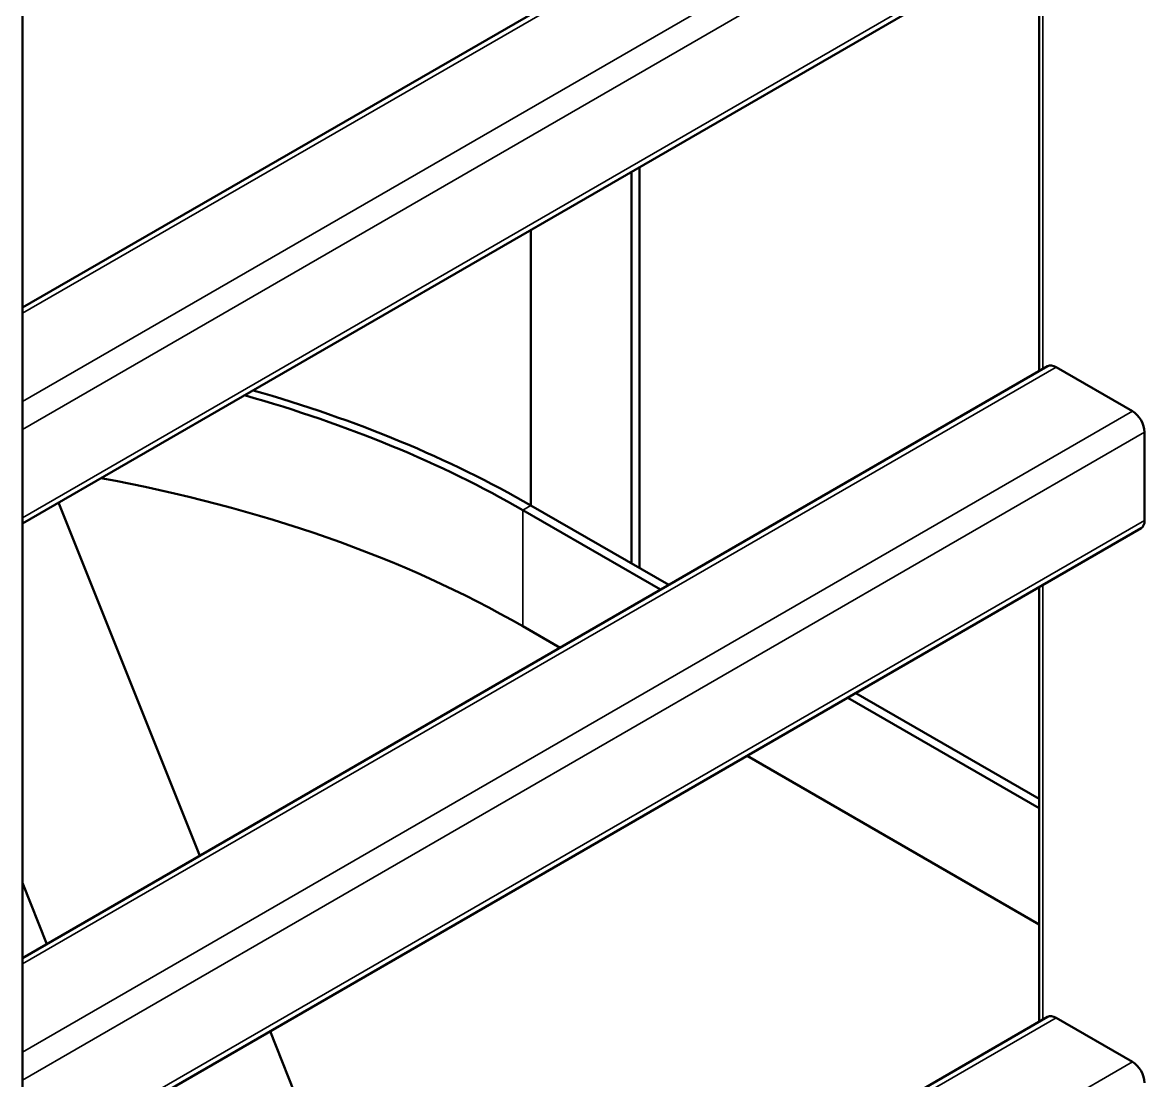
# Model space of a CAD drawing. Header units: millimetres. Extents: x 0 to 15979, y 0 to 11286.
# Drawn here: x 4383.1 to 4777.4, y 4022.8 to 4394.6 of the extents above; entities that cross this region are included whole.
import ezdxf

# ---------------------------------------------------------------- set-up
doc = ezdxf.new("R2010")
doc.units = ezdxf.units.MM
doc.header["$LTSCALE"] = 19
doc.layers.add('Видимые тонкие (ГОСТ)', color=7, linetype='Continuous', lineweight=35)
doc.layers.add('Видимый контур (ГОСТ)', color=7, linetype='Continuous', lineweight=50)

msp = doc.modelspace()

# ---------------------------------------------------------------- linework, layer by layer
at = {"layer": 'Видимые тонкие (ГОСТ)'}
for p, q in [((4383.1, 4292.38), (4746.3, 4502.07)), ((4383.1, 4261.35), (4773.17, 4486.55)), ((4383.1, 4251.55), (4777.41, 4479.21)), ((4383.1, 4220.52), (4777.41, 4448.18)), ((4741.7, 4272.82), (4741.7, 4425.53)), ((4383.1, 4063.76), (4746.3, 4273.45)), ((4383.1, 4032.73), (4773.17, 4257.93)), ((4383.1, 4022.93), (4777.41, 4250.59)), ((4561.74, 4224.87), (4558.91, 4223.23)), ((4558.91, 4223.23), (4558.91, 4182.41)), ((4383.1, 3991.91), (4777.41, 4219.56)), ((4741.7, 4044.2), (4741.7, 4196.91)), ((4383.1, 3835.14), (4746.3, 4044.83)), ((4383.1, 3804.11), (4773.17, 4029.32))]:
    msp.add_line(p, q, dxfattribs=at)
at = {"layer": 'Видимый контур (ГОСТ)'}
for p, q in [((4383.1, 1994.61), (4383.1, 5140.42)), ((4383.1, 4294.41), (4743.3, 4502.36)), ((4383.1, 4218.49), (4776.17, 4445.43)), ((4740.38, 4272.06), (4740.38, 4424.77)), ((4597.1, 4342.05), (4597.1, 4204.45)), ((4599.92, 4343.68), (4599.92, 4202.82)), ((4561.74, 4224.87), (4561.74, 4321.63)), ((4383.1, 4065.79), (4743.3, 4273.75)), ((4773.17, 4257.93), (4746.3, 4273.45)), ((4777.41, 4219.56), (4777.41, 4250.59)), ((4395.8, 4225.83), (4445.43, 4101.78)), ((4558.91, 4223.23), (4607.36, 4195.26)), ((4561.74, 4224.87), (4610.19, 4196.9)), ((4383.1, 3989.88), (4776.17, 4216.81)), ((4740.38, 4043.44), (4740.38, 4196.15)), ((4572, 4174.85), (4558.91, 4182.41)), ((4673.1, 4157.31), (4740.38, 4118.46)), ((4675.93, 4158.94), (4740.38, 4121.73)), ((4740.38, 4077.64), (4637.74, 4136.9)), ((4383.1, 4092.23), (4391.69, 4070.75)), ((4383.1, 3837.17), (4743.3, 4045.13)), ((4773.17, 4029.32), (4746.3, 4044.83)), ((4470.11, 4040.11), (4519.75, 3916.06))]:
    msp.add_line(p, q, dxfattribs=at)
for centre, major_axis, start_param, end_param in [((4746.3, 4268.55), (-3, 5.2), 5.497787, 6.283185), ((4300.11, 4073.81), (366, 0), 0.785398, 1.115153), ((4300.11, 4073.81), (370, 0), 0.785398, 1.111455), ((4773.17, 4253.04), (-3, 5.2), 3.926991, 5.497787), ((4300.11, 4032.99), (-366, 0), 3.926991, 4.405462), ((4773.17, 4222.01), (3, -5.2), 0, 0.785398), ((4746.3, 4039.93), (-3, 5.2), 5.497787, 6.283185), ((4773.17, 4024.42), (-3, 5.2), 3.926991, 5.497787)]:
    msp.add_ellipse(centre, major_axis=major_axis, ratio=0.57735, start_param=start_param, end_param=end_param, dxfattribs=at)

doc.saveas('drawing.dxf')
